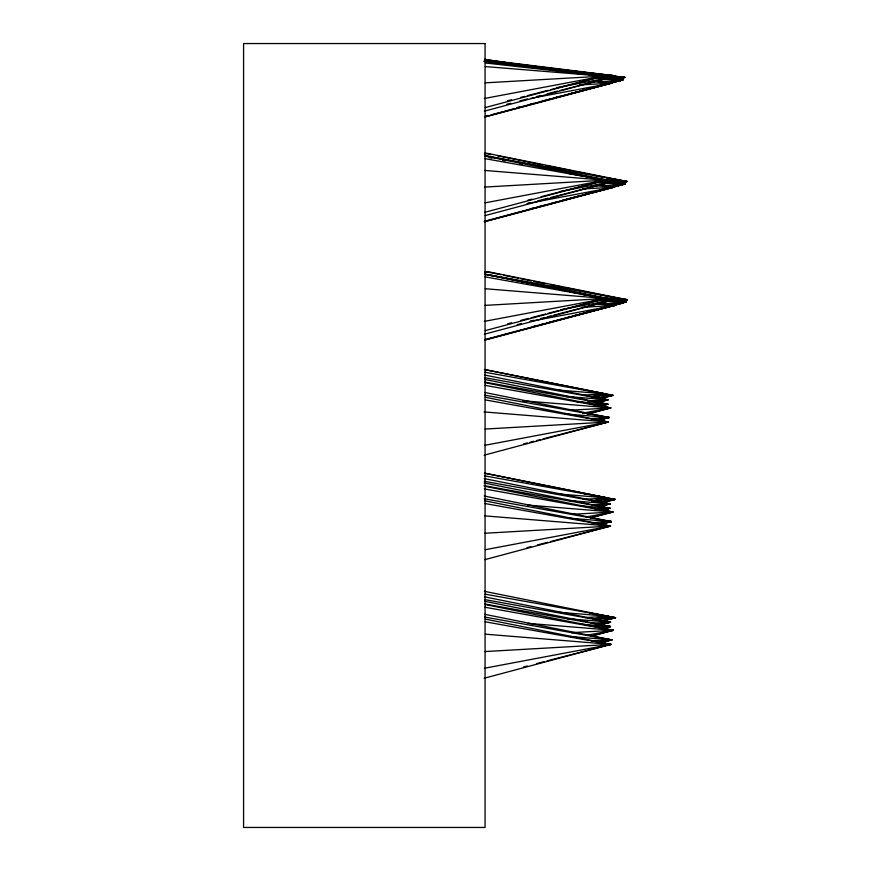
<?xml version="1.0" encoding="UTF-8"?>
<svg xmlns="http://www.w3.org/2000/svg" width="871" height="871" viewBox="0 0 871 871"><rect width="100%" height="100%" fill="white"/><g stroke="black" fill="none" stroke-linecap="round" stroke-linejoin="round"><path stroke-width="1.31" d="M484.526 154.352L486.584 153.22L626.957 181.451L620.424 183.204M484.995 272.645L487.052 271.512L627.425 299.755L620.892 301.497M484.82 274.071L625.879 301.932L608.883 306.472M485.223 107.569L602.884 76.125L485.223 60.676M484.341 111.161L609.842 77.628L601.817 76.572L609.842 77.628L560.249 90.453M616.962 79.479L624.812 77.377L497.885 61.678M484.679 116.594L488.598 115.538M491.211 114.841L501.674 112.054M504.287 111.346L514.75 108.559M517.363 107.852L527.826 105.064M530.439 104.368L540.891 101.569M543.515 100.873L553.967 98.075M556.58 97.378L623.255 79.555L601.861 76.746M484.973 116.801L620.936 80.459L606.227 78.183M485.005 116.997L611.823 83.104L595.775 80.611M484.755 212.339L605.04 180.199L484.603 158.566M485.18 215.583L611.986 181.701L484.526 155.963M484.211 221.365L544.353 205.295M546.966 204.598L557.429 201.8M560.042 201.103L570.494 198.305M573.107 197.608L583.57 194.81M586.183 194.113L596.646 191.315M599.259 190.618L609.722 187.82M612.335 187.123L625.411 183.629L485.038 155.397M484.505 221.572L623.081 184.532L611.17 182.137M484.537 221.767L613.968 187.178L602.046 184.783M485.223 330.632L605.508 298.492L484.995 274.256M484.341 334.235L612.455 299.994L485.332 274.43M484.679 339.657L567.043 317.654M569.656 316.946L580.119 314.159M582.732 313.462L593.195 310.664M595.808 309.967L606.26 307.169M484.973 339.864L623.549 302.836L608.981 299.907M485.005 340.06L614.436 305.481L602.514 303.075M592.367 397.383L605.443 393.888L484.929 369.652M601.11 398.461L612.879 395.325L484.418 369.489M596.102 402.957L607.871 399.811L484.712 375.042M599.923 406.289L607.773 404.188L484.614 379.418M587.13 414.204L610.658 407.911L484.853 382.609M598.736 420.301L609.188 417.503L484.712 392.473M484.124 455.195L608.317 422L485.169 397.23M595.818 501.108L607.588 497.962L484.428 473.193M601.948 502.883L615.024 499.388L485.245 473.291M602.079 510.352L609.918 508.261L484.113 482.959M590.582 517.929L612.803 511.985L484.352 486.149M599.575 524.723L611.344 521.577L484.211 496.013M484.962 559.618L610.473 526.073L484.668 500.771M594.98 619.749L608.056 616.254L484.951 594.142M602.416 621.186L615.492 617.691L484.385 591.322M600.021 624.975L610.484 622.177L484.679 596.875M591.05 636.222L613.271 630.288L484.82 604.452M600.043 643.027L611.812 639.88L484.679 614.305M484.124 678.259L610.941 644.377L485.136 619.074M507.608 100.775L511.517 99.762M520.662 97.4L524.571 96.387M527.184 95.712L548.066 90.312M550.679 89.637L602.884 76.125L484.069 61.427M506.726 104.302L510.646 103.29M519.78 100.927L527.608 98.902M536.754 96.539L540.662 95.527M547.195 93.828L557.636 91.128M618.29 79.065L624.812 77.377L531.604 66.969M598.464 85.979L602.373 84.966M604.986 84.291L608.905 83.278M611.507 82.603L623.255 79.555L601.654 76.888M555.676 97.345L559.585 96.333M568.73 93.97L576.558 91.945M579.171 91.27L589.613 88.57M592.226 87.895L620.936 80.459L610.244 79.054M516.536 107.754L520.455 106.741M529.59 104.378L533.509 103.366M540.031 101.678L550.472 98.978M553.085 98.303L611.823 83.104L601.121 81.7M528.022 200.123L531.941 199.111M541.076 196.748L605.04 180.199L598.355 179.317M527.151 203.651L531.07 202.638M537.592 200.94L548.033 198.24M550.646 197.565L611.986 181.701L594.599 178.577M621.742 182.801L626.957 181.451L485.125 155.974M601.915 189.715L605.824 188.691M612.357 187.004L625.411 183.629L573.216 174.254M563.047 200.069L566.956 199.056M569.569 198.381L580.01 195.681M582.623 195.006L623.081 184.532L608.361 181.897M530.428 208.79L534.348 207.777M536.961 207.102L540.869 206.089M543.482 205.414L547.402 204.402M550.015 203.727L613.968 187.178L599.248 184.532M507.608 323.816L511.527 322.803M520.662 320.441L528.49 318.416M531.103 317.741L545.464 314.028M548.077 313.353L558.518 310.653M561.131 309.978L605.508 298.492L485.071 276.869M517.178 324.643L521.087 323.631M530.232 321.268L534.141 320.256M540.673 318.568L544.582 317.556M547.195 316.881L551.114 315.868M553.727 315.193L612.455 299.994L591.05 296.151M622.21 301.105L627.425 299.755L490.939 275.236M598.464 309.02L602.384 308.007M611.518 305.645L625.879 301.932L569.678 291.839M566.117 317.686L570.037 316.674M572.65 315.999L576.558 314.986M579.171 314.311L623.549 302.836L608.829 300.19M533.509 326.407L537.429 325.395M540.031 324.72L543.95 323.707M546.563 323.032L614.436 305.481L598.377 302.596M595.002 396.588L605.443 393.888L602.765 393.54M601.132 398.363L612.879 395.325L485.005 372.255M600.043 401.836L607.871 399.811L484.766 377.698M602.547 405.538L607.773 404.188L484.668 382.075M589.776 413.311L610.658 407.911L484.875 385.32M598.747 420.214L609.188 417.503L484.755 395.162M523.482 443.949L527.401 442.936M530.004 442.261L533.923 441.249M536.536 440.574L540.445 439.561M543.058 438.886L608.317 422L485.212 399.898M595.84 500.999L607.588 497.962L484.483 475.849M604.583 502.099L615.024 499.388L593.608 495.545M603.396 509.949L609.918 508.261L484.134 485.67M591.921 517.385L612.803 511.985L484.352 488.914M602.209 523.939L611.344 521.577L484.222 498.745M526.933 547.685L530.853 546.672M537.374 544.985L547.815 542.285M550.428 541.61L610.473 526.073L484.69 503.482M597.615 618.954L608.056 616.254L598.693 615.024M603.745 620.729L615.492 617.691L590.07 613.119M602.656 624.202L610.484 622.177L484.701 599.586M593.695 635.351L613.271 630.288L484.82 607.207M602.667 642.243L611.812 639.88L484.69 617.049M523.482 667.001L527.401 665.977M536.536 663.615L544.364 661.59M546.977 660.915L610.941 644.377L485.158 621.785M484.341 98.51L602.884 76.125L485.376 62.995M612.106 76.278L614.763 75.777L486.497 59.903M556.569 87.688L609.842 77.628L596.341 76.115M616.82 78.891L624.812 77.377L582.939 73.981M616.603 80.818L623.255 79.555L604.343 77.443M606.281 83.235L620.936 80.459L606.085 78.63M530.57 98.445L611.823 83.104L595.612 81.101M485.158 202.834L605.04 180.199L484.82 170.444M560.042 191.5L611.986 181.701L606.641 180.994M618.965 182.964L626.957 181.451L618.933 180.395M620.076 184.641L625.411 183.629L618.726 182.758M611.094 186.797L623.081 184.532L617.735 183.835M527.39 203.52L613.968 187.178L607.283 186.307M484.298 321.377L605.508 298.492L600.152 297.795M560.51 309.804L612.455 299.994L608.448 299.472M620.762 301.007L627.425 299.755L619.401 298.699M620.544 302.934L625.879 301.932L620.522 301.224M610.233 305.351L623.549 302.836L618.203 302.128M530.526 321.323L614.436 305.481L603.734 304.077M590.788 396.653L605.443 393.888L558.159 390.045M595.557 398.591L612.879 395.325L606.183 394.443M595.884 402.075L607.871 399.811L601.186 398.929M598.442 405.951L607.773 404.188L601.088 403.306M582.688 413.192L610.658 407.911L602.634 406.866M594.545 420.279L609.188 417.503L601.175 416.458M484.45 445.386L608.317 422L598.965 420.78M591.605 500.977L607.588 497.962L602.242 497.254M600.369 502.164L615.024 499.388L607 498.343M596.7 506.399L610.016 503.884L484.211 478.582M600.598 510.025L609.918 508.261L600.555 507.031M586.161 517.015L612.803 511.985L606.118 511.114M599.357 523.841L611.344 521.577L604.659 520.706M485.267 549.71L610.473 526.073L603.788 525.202M593.401 619.02L608.056 616.254L558.071 612.204M599.509 620.707L615.492 617.691L607.468 616.635M598.497 624.442L610.484 622.177L602.46 621.132M601.066 628.318L610.386 626.554L484.581 601.251M586.629 635.307L613.271 630.288L607.925 629.581M598.486 642.395L611.812 639.88L606.456 639.172M484.407 668.264L610.941 644.377L600.239 642.972M594.828 77.41L602.884 76.125L589.384 74.852M612.073 76.202L614.763 75.777L559.389 69.582M604.474 78.488L609.842 77.628L601.741 76.855M619.433 78.238L624.812 77.377L615.362 76.626M619.227 80.208L623.255 79.555L609.754 78.281M616.908 81.112L620.936 80.459L604.724 78.651M605.105 84.182L611.823 83.104L595.612 81.297M599.662 181.059L605.04 180.199L602.329 180.221M605.28 182.768L611.986 181.701L599.836 180.711M622.928 182.093L626.957 181.451L602.645 179.48M620.032 184.489L625.411 183.629L613.249 182.649M617.713 185.392L623.081 184.532L605.53 183.106M608.589 188.038L613.968 187.178L595.056 185.643M598.791 299.57L605.508 298.492L485.289 288.737M604.398 301.279L612.455 299.994L601.654 299.123M622.057 300.604L627.425 299.755L603.113 297.773M620.5 302.792L625.879 301.932L612.367 300.833M616.831 303.903L623.549 302.836L604.637 301.301M609.058 306.331L614.436 305.481L595.524 303.946M597.375 395.173L605.443 393.888L602.732 393.91M607.501 396.174L612.879 395.325L600.718 394.334M602.492 400.671L607.871 399.811L565.998 396.414M602.394 405.048L607.773 404.188L576.7 401.662M606.63 408.553L610.658 407.911L522.861 400.791M605.16 418.156L609.188 417.503L564.615 413.888M601.6 423.077L608.317 422L484.047 411.918M600.87 499.029L607.588 497.962L557.614 493.901M610.996 500.041L615.024 499.388L605.563 498.626M603.298 504.951L610.016 503.884L484.232 481.293M607.229 508.686L609.918 508.261L580.206 505.844M606.085 513.063L612.803 511.985L527.706 505.082M605.966 522.437L611.344 521.577L569.471 518.18M605.095 526.933L610.473 526.073L484.853 515.882M601.338 617.332L608.056 616.254L603.995 616.287M611.464 618.334L615.492 617.691L604.681 616.81M606.456 622.819L610.484 622.177L567.261 618.671M606.358 627.196L610.386 626.554L484.603 603.962M610.582 630.713L613.271 630.288L528.174 623.375M605.095 640.947L611.812 639.88L569.939 636.483M605.563 645.237L610.941 644.377L485.31 634.175M485.169 82.854L602.884 76.125L485.376 66.588M608.002 76.158L614.763 75.777L593.151 74.024M592.258 78.63L609.842 77.628L599.041 76.746M611.279 78.15L624.812 77.377L622.101 77.399M615.144 80.023L623.255 79.555L608.404 78.357M600.642 81.624L620.936 80.459L602.024 78.923M579.346 84.966L611.823 83.104L591.561 81.46M484.614 187.08L605.04 180.199M593.053 182.779L611.986 181.701L607.925 181.734M614.784 182.148L626.957 181.451L622.896 181.484M617.289 184.097L625.411 183.629L622.7 183.65M602.786 185.697L623.081 184.532L620.381 184.554M582.841 188.963L613.968 187.178L611.257 187.2M485.082 305.383L605.508 298.492L602.797 298.513M592.16 301.159L612.455 299.994L608.394 300.027M616.603 300.364L627.425 299.755L624.714 299.776M617.757 302.389L625.879 301.932L621.807 301.965M604.605 303.914L623.549 302.836L620.849 302.858M581.959 307.332L614.436 305.481L611.725 305.503M583.788 395.129L605.443 393.888M593.935 396.403L612.879 395.325L610.168 395.347M587.577 400.976L607.871 399.811L605.16 399.833M594.24 404.961L607.773 404.188L605.062 404.209M570.07 410.23L610.658 407.911L606.597 407.944M591.605 418.516L609.188 417.503L605.127 417.536M485.191 429.044L608.317 422L604.256 422.032M583.232 499.355L607.588 497.962L604.877 497.983M596.08 500.477L615.024 499.388L610.963 499.421M592.432 504.886L610.016 503.884L600.87 506.334L610.016 503.884L600.663 502.654M595.035 509.11L609.918 508.261L607.207 508.283M572.214 514.304L612.803 511.985L610.092 512.006M591.05 522.742L611.344 521.577L608.633 521.598M484.635 533.27L610.473 526.073L607.762 526.095M585.051 617.572L608.056 616.254M597.898 618.693L615.492 617.691L611.431 617.724M592.89 623.19L610.484 622.177L606.423 622.21M595.503 627.403L610.386 626.554L602.536 628.655L610.386 626.554L602.362 625.509M571.322 632.684L613.271 630.288L610.56 630.31M591.507 641.034L611.812 639.88L607.74 639.913M485.103 651.562L610.941 644.377L608.23 644.398M610.702 75.81L614.763 75.777L603.962 74.906M596.112 76.18L602.884 76.125M604.43 77.671L609.842 77.628M616.483 79.609L623.255 79.555M615.525 80.502L620.936 80.459M606.401 83.148L611.823 83.104M614.207 179.862L616.918 179.84L606.314 177.717M607.305 503.906L610.016 503.884L569.492 500.596M606.325 626.587L610.386 626.554L582.024 624.257M607.25 75.973L609.95 76.191M576.188 73.436L578.888 73.654M614.207 179.622L616.918 179.84L614.24 179.361M582.634 74.209L585.334 74.46M522.916 65.51L525.616 65.815M537.766 67.176L540.477 67.47M544.527 67.927L548.578 68.374M551.278 68.678L556.678 69.288M526.204 66.359L528.904 66.664M492.485 61.014L495.185 61.34M596.341 75.951L599.041 76.289M484.156 61.122L486.835 61.471M489.502 61.819L493.519 62.353M497.526 62.875L500.204 63.224M504.211 63.757L506.889 64.106M509.557 64.454L512.235 64.802M529.622 67.089L532.29 67.437M542.992 68.842L545.66 69.201M549.677 69.724L552.345 70.072M556.362 70.605L559.03 70.954M563.047 71.476L565.715 71.836M569.732 72.358L572.399 72.707M576.417 73.24L579.095 73.589M583.102 74.111L585.78 74.471M589.787 74.993L592.465 75.342M596.472 75.875L599.15 76.223M614.24 179.491L616.918 179.84M614.708 297.795L617.376 298.143L568.382 288.29M594.806 297.087L597.484 297.447M597.419 392.832L600.086 393.18M598.431 524.494L601.11 524.843M602.58 628.884L605.247 629.232M484.548 59.272L554.076 70.083M556.754 70.497L559.422 70.91M563.439 71.531L566.117 71.945M567.87 173.296L570.549 173.775M610.691 296.946L617.376 298.143M564.321 290.87L566.999 291.35M581.686 294.463L584.354 294.953M584.245 493.868L586.923 494.347M484.483 153.209L491.113 154.537M497.733 155.876L542.753 164.935M545.398 165.457L573.216 171.054M575.862 171.587L590.429 174.516M593.075 175.049L603.668 177.183M489.339 157.64L491.984 158.163M502.578 160.297L505.224 160.83M519.791 163.759L522.437 164.292M484.951 271.512L500.847 274.703M503.492 275.236L518.06 278.165M520.706 278.698L531.299 280.832M533.956 281.366L544.549 283.489M551.169 284.828L561.762 286.951M559.988 290.054L562.633 290.576M590.451 296.173L593.097 296.706M485.071 43.55L243.575 43.55L243.575 827.45L485.071 827.45L485.071 43.55"/></g></svg>
